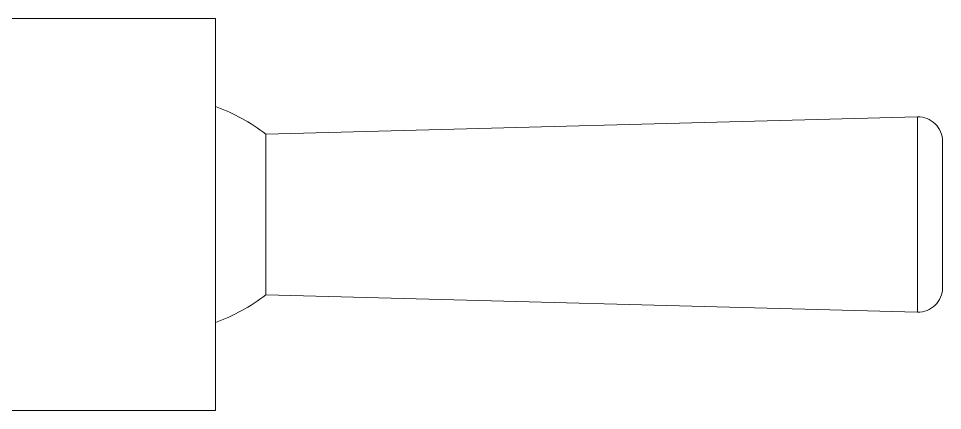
# Model space of a CAD drawing. Header units: millimetres. Extents: x 2.27 to 5, y 4.62 to 5.66.
# Drawn here: x 3.2504 to 3.3328, y 5.4498 to 5.4848 of the extents above; entities that cross this region are included whole.
import ezdxf

# ---------------------------------------------------------------- set-up
doc = ezdxf.new("R2010")
doc.units = ezdxf.units.MM

# ---------------------------------------------------------------- blocks, each defined once
blk = doc.blocks.new('110-32-frente')
at = {"linetype": 'Continuous', "lineweight": 5}
for p, q in [((7.810715557537947, 3.585091328937938), (7.830363557537942, 3.585091328937938)), ((7.830363557537942, 3.550147328937939), (7.830363557537942, 3.585091328937938)), ((7.834830757537942, 3.574787328937937), (7.892936484396095, 3.57632256980689)), ((7.892936484396095, 3.558916088068983), (7.892936484396095, 3.57632256980689)), ((7.834830757537942, 3.560451328937936), (7.834830757537942, 3.574787328937937)), ((7.895169957537946, 3.561091328937937), (7.895169957537946, 3.574147328937936)), ((7.834830757537942, 3.560451328937936), (7.892936484396095, 3.558916088068983)), ((7.810715557537947, 3.550147328937939), (7.830363557537942, 3.550147328937939))]:
    blk.add_line(p, q, dxfattribs=at)
for centre, radius, start, end in [((7.824594500488777, 3.561474025719601), 0.0167935999999998, 52.44424076723617, 69.90808837350905), ((7.892993957537946, 3.574147328937936), 0.002176, 0, 91.51348871821943), ((7.892993957537946, 3.561091328937937), 0.002176, 268.4865112817806, 0), ((7.824594500488777, 3.573764632156272), 0.0167935999999998, 290.091911626491, 307.5557592327635)]:
    blk.add_arc(centre, radius, start, end, dxfattribs=at)

msp = doc.modelspace()

# ---------------------------------------------------------------- block references
msp.add_blockref('110-32-frente', (-4.562353464303336, 1.899701889722386))

doc.saveas('drawing.dxf')
